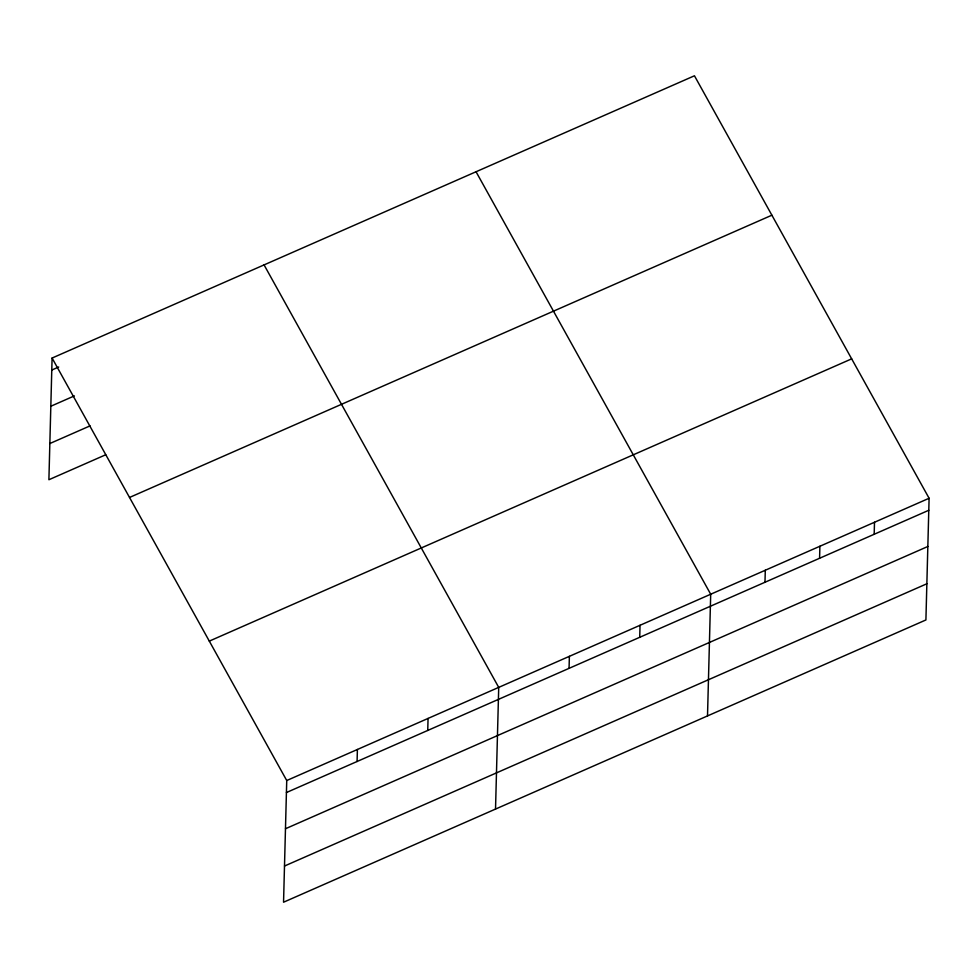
<?xml version="1.0" encoding="UTF-8"?>
<svg xmlns="http://www.w3.org/2000/svg" width="978" height="978" viewBox="0 0 978 978"><rect width="100%" height="100%" fill="white"/><g stroke="black" fill="none" stroke-linecap="round" stroke-linejoin="round"><path stroke-width="1.47" d="M52.091 358.046L286.737 780.53L283.547 902.217L925.909 619.954L929.1 498.267L694.453 75.783L52.091 358.046L48.9 479.733L105.71 454.77M357.08 761.495L357.398 749.478M427.741 730.444L428.058 718.439M495.528 809.075L498.719 687.387L264.06 264.891M569.062 668.353L569.379 656.336M639.722 637.301L640.04 625.284M707.51 715.933L710.7 594.233L476.041 171.749M764.979 582.265L765.297 570.247M819.588 558.267L819.894 546.25M874.185 534.281L874.503 522.264M51.773 370.051L58.704 367.007M50.819 406.249L74.377 395.894M49.854 443.535L90.025 425.882M129.524 497.46L771.886 215.197M209.304 641.116L851.667 358.853M286.737 780.53L929.1 498.267M286.42 792.547L928.782 510.284M285.478 828.745L927.841 546.482M284.5 866.031L926.863 583.768"/></g></svg>
